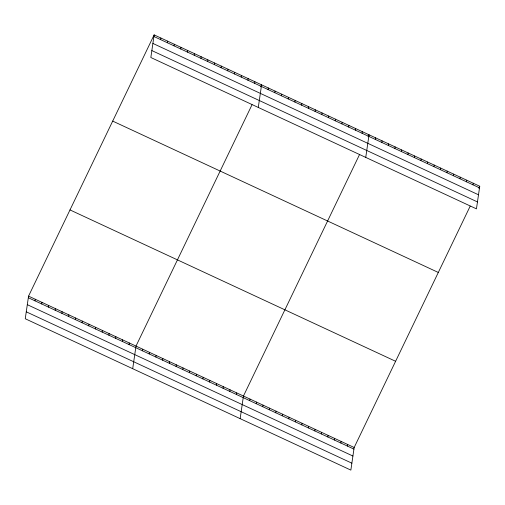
<?xml version="1.0" encoding="UTF-8"?>
<svg xmlns="http://www.w3.org/2000/svg" width="505" height="505" viewBox="0 0 505 505"><rect width="100%" height="100%" fill="white"/><g stroke="black" fill="none" stroke-linecap="round" stroke-linejoin="round"><path stroke-width="0.76" d="M154.139 34.889L150.837 57.507L476.449 208.868L479.75 186.25L154.139 34.889L28.551 296.132L25.25 318.75L350.861 470.111L354.163 447.493L470.187 206.147M35.028 300.86L35.268 299.25M41.745 303.985L41.978 302.375M48.461 307.103L48.695 305.5M55.178 310.228L55.411 308.618M61.894 313.346L62.128 311.743M68.611 316.471L68.844 314.861M75.327 319.589L75.561 317.986M82.044 322.714L82.277 321.104M88.754 325.839L88.994 324.229M95.47 328.957L95.704 327.347M102.187 332.082L102.42 330.472M108.903 335.2L109.137 333.59M115.62 338.325L115.853 336.715M160.622 39.624L160.855 38.014M122.336 341.443L122.57 339.84M167.338 42.742L167.572 41.132M129.053 344.568L129.286 342.958M174.055 45.867L174.288 44.257M132.701 368.694L136.003 346.083L252.027 104.737M180.765 48.985L181.005 47.375M142.479 350.811L142.719 349.201M187.481 52.11L187.715 50.5M149.196 353.929L149.429 352.326M194.198 55.228L194.431 53.625M155.912 357.054L156.146 355.444M200.914 58.353L201.148 56.743M162.629 360.179L162.862 358.569M207.631 61.471L207.864 59.868M169.345 363.297L169.579 361.687M214.347 64.596L214.581 62.986M176.062 366.422L176.295 364.812M221.064 67.714L221.297 66.111M182.778 369.54L183.012 367.93M227.78 70.839L228.014 69.229M189.495 372.665L189.728 371.055M234.49 73.964L234.73 72.354M196.205 375.783L196.445 374.18M241.207 77.082L241.441 75.472M202.922 378.908L203.155 377.298M247.923 80.207L248.157 78.597M209.638 382.026L209.872 380.423M254.64 83.325L254.873 81.715M216.355 385.151L216.588 383.541M258.289 107.458L261.59 84.84L260.637 86.828M223.071 388.276L223.305 386.666M268.073 89.568L268.307 87.965M229.788 391.394L230.021 389.784M274.789 92.693L275.023 91.083M236.504 394.519L236.738 392.909M281.506 95.811L281.739 94.208M240.153 418.645L243.454 396.027L359.478 154.681M288.216 98.936L288.456 97.326M249.729 400.667L249.962 399.057M294.933 102.054L295.166 100.451M256.243 403.691L256.477 402.087M301.649 105.179L301.883 103.569M262.758 406.721L262.991 405.111M308.366 108.304L308.599 106.694M269.266 409.744L269.5 408.141M315.082 111.422L315.316 109.812M275.78 412.774L276.014 411.165M321.799 114.547L322.032 112.937M282.289 415.804L282.529 414.195M328.515 117.665L328.749 116.055M288.803 418.828L289.037 417.218M335.232 120.79L335.465 119.18M295.318 421.858L295.551 420.248M341.942 123.908L342.182 122.305M301.826 424.882L302.066 423.272M348.658 127.033L348.898 125.423M308.34 427.912L308.574 426.302M355.375 130.151L355.608 128.548M314.855 430.935L315.088 429.332M362.091 133.276L362.325 131.666M321.363 433.965L321.597 432.356M365.74 157.409L369.041 134.791L368.088 136.779M327.878 436.989L328.111 435.386M375.322 139.424L375.556 137.814M334.392 440.019L334.626 438.409M381.83 142.454L382.064 140.845M340.9 443.049L341.134 441.439M388.345 145.478L388.579 143.868M347.415 446.073L347.648 444.463M394.859 148.508L395.093 146.898M401.368 151.532L401.601 149.928M407.882 154.562L408.116 152.952M414.39 157.585L414.63 155.982M420.905 160.615L421.138 159.006M427.419 163.645L427.653 162.036M433.928 166.669L434.167 165.059M440.442 169.699L440.676 168.089M446.957 172.723L447.19 171.113M453.465 175.753L453.698 174.143M459.979 178.776L460.213 177.173M466.494 181.806L466.727 180.197M473.002 184.836L473.235 183.227M478.791 188.239L479.75 186.25M153.905 36.499L479.516 187.86M152.895 43.43L478.506 194.791M151.853 50.576L477.465 201.937M112.697 121.099L438.308 272.46M69.993 209.922L395.604 361.283M28.551 296.132L354.163 447.493M28.318 297.742L353.923 449.103M27.302 304.673L352.913 456.034M26.26 311.812L351.871 463.18"/></g></svg>
